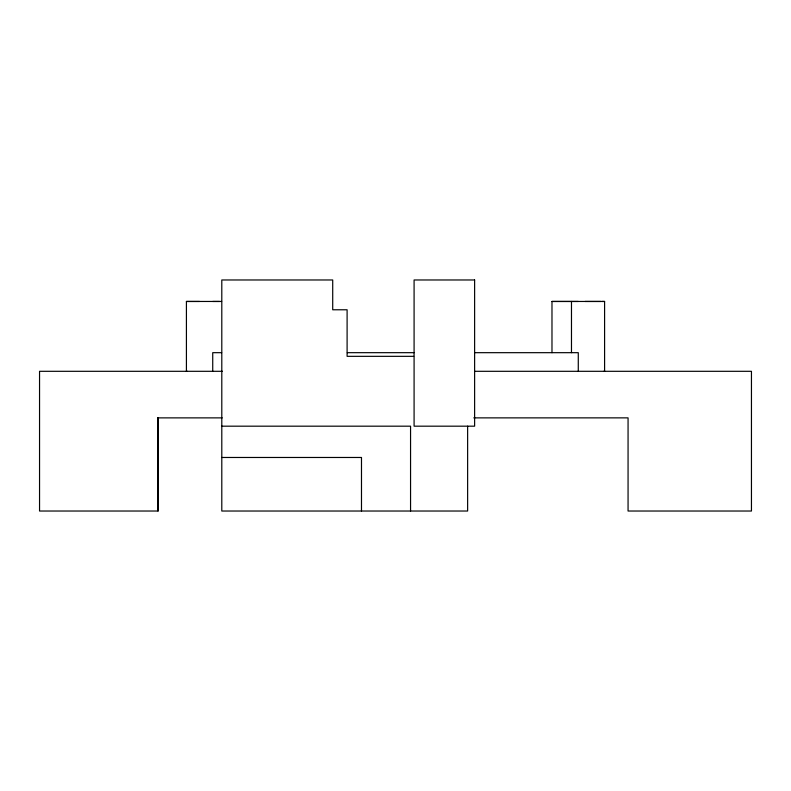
<?xml version="1.0" encoding="UTF-8"?>
<svg xmlns="http://www.w3.org/2000/svg" width="791" height="791" viewBox="0 0 791 791"><rect width="100%" height="100%" fill="white"/><g stroke="black" fill="none" stroke-linecap="round" stroke-linejoin="round"><path stroke-width="1.19" d="M158.052 511.026L158.052 417.866L158.052 511.026L39.55 511.026L39.55 371.305L222.469 371.305M221.648 301.46L186.419 301.46L186.419 371.305L187.319 371.305M212.73 371.305L212.73 352.677L221.648 352.677M578.28 371.305L578.28 352.677L474.541 352.677M551.98 352.677L551.98 301.46L601.071 301.46M602.08 301.46L604.591 301.46L604.591 371.305L603.701 371.305M186.419 301.46L199.569 301.46M212.73 301.46L219.532 301.46M551.98 301.46L578.28 301.46M585.093 301.46L604.591 301.46M347.338 352.677L414.029 352.677M413.673 356.336L347.101 356.336L347.101 309.775L332.714 309.775L332.714 279.974L221.796 279.974L221.796 511.026L467.629 511.026L467.629 426.181M474.541 371.305L751.45 371.305L751.45 511.026L628.064 511.026L628.064 417.866L473.769 417.875M157.775 417.875L222.202 417.875M221.796 426.181L410.559 426.181L410.559 511.026M221.796 457.475L361.487 457.475L361.487 511.026M571.478 301.46L571.478 352.677M474.62 279.974L414.089 279.974L414.089 426.181L474.62 426.181L474.62 279.974"/></g></svg>
